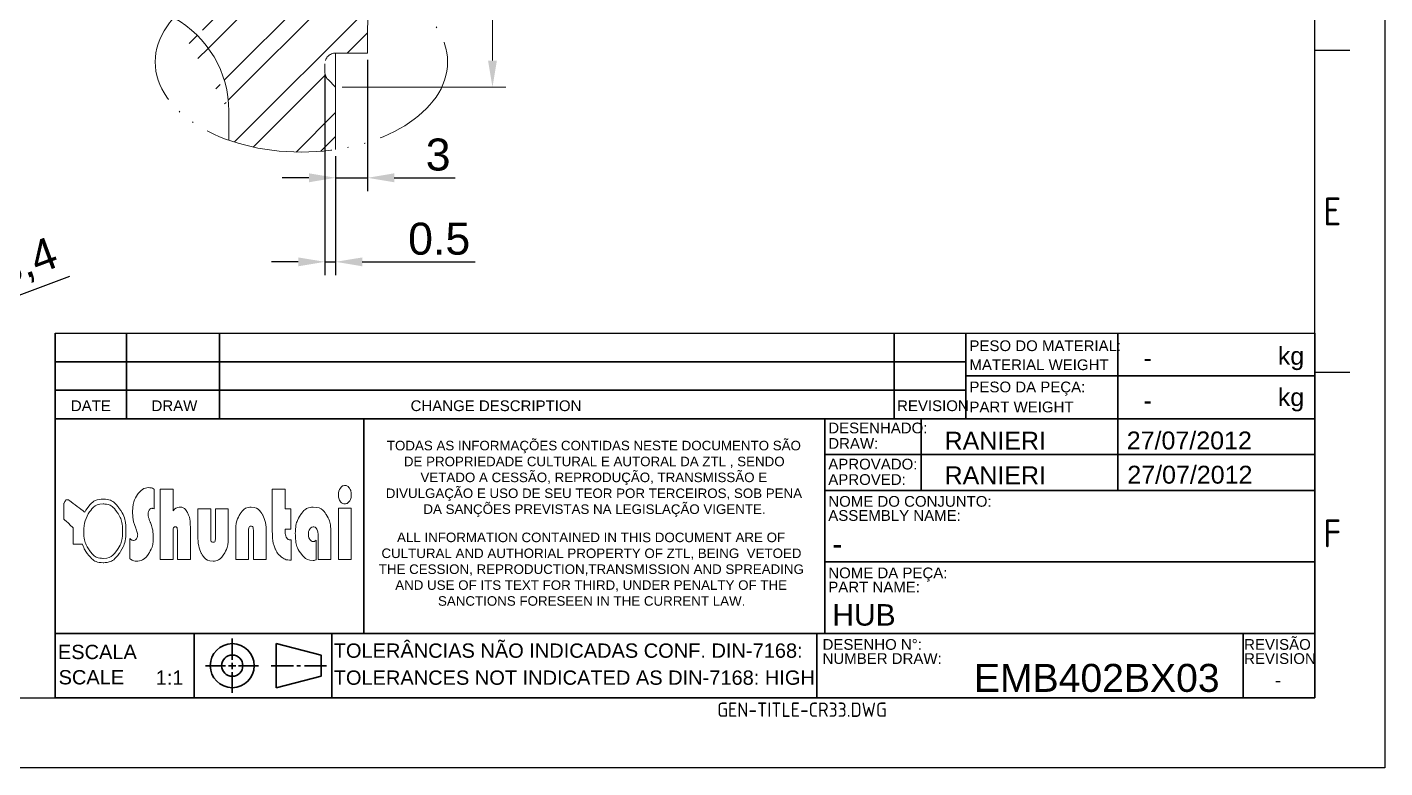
# Model space of a CAD drawing. Header units: millimetres. Extents: x 2509 to 2784, y 1162 to 1357.
# Drawn here: x 2657.2 to 2784.4, y 1162.2 to 1231.6 of the extents above; entities that cross this region are included whole.
import ezdxf
from ezdxf.enums import TextEntityAlignment as Align

# ---------------------------------------------------------------- set-up
doc = ezdxf.new("R2010")
doc.units = ezdxf.units.MM
for name, pattern in [('ACAD_ISO02W100', [15, 12, -3]), ('ACAD_ISO05W100', [33, 24, -3, 0, -3, 0, -3]), ('HIDDEN', [1.905, 1.27, -0.635])]:
    doc.linetypes.add(name, pattern=pattern)
for name, color, linetype, lineweight in [('AM_0', 7, 'Continuous', 20), ('AM_5', 3, 'Continuous', 15), ('AM_8', 40, 'ACAD_ISO02W100', 35), ('AM_BOR', 240, 'ACAD_ISO05W100', 20)]:
    doc.layers.add(name, color=color, linetype=linetype, lineweight=lineweight)
doc.styles.add('ACISOTS', font='isocp.shx', dxfattribs={"height": 1})
doc.styles.get("Standard").update_dxf_attribs({"font": 'arial.ttf'})
doc.dimstyles.new('ISO-25', dxfattribs={"dimtxt": 3, "dimasz": 2.5, "dimexe": 1.25, "dimexo": 0.625, "dimtad": 1, "dimtxsty": 'Standard', "dimcen": 2.5, "dimadec": 0, "dimazin": 0, "dimtfac": 1, "dimtmove": 0, "dimatfit": 3, "dimfxl": 1, "dimarcsym": 0})

# ---------------------------------------------------------------- blocks, each defined once
blk = doc.blocks.new('A3 ZTL')
for p, q in [((401.17, 9.78), (401.17, 280.82)), ((19.57, 9.78), (401.17, 9.78))]:
    blk.add_line(p, q)
at = {"layer": 'AM_BOR', "color": 135, "linetype": 'Continuous', "lineweight": 25}
for p, q in [((410.96, 290.61), (410.96, 0)), ((410.96, 0), (0, 0))]:
    blk.add_line(p, q, dxfattribs=at)
at = {"layer": 'AM_BOR', "color": 135, "lineweight": 25}
for p, q in [((406.07, 100.29), (401.17, 100.29)), ((406.07, 55.28), (401.17, 55.28))]:
    blk.add_line(p, q, dxfattribs=at)
at = {"layer": 'AM_BOR', "color": 135, "lineweight": 25, "style": 'ACISOTS'}
for s, p in [('E', (403.62, 77.79)), ('F', (403.62, 32.78))]:
    blk.add_text(s, height=3.91, dxfattribs=at).set_placement(p, align=Align.MIDDLE)
blk = doc.blocks.new('*D15')
at = {"layer": 'AM_5', "color": 0, "lineweight": -2, "transparency": 16777216}
for p, q in [((2685.06, 1227.19), (2685.06, 1208.38)), ((2686.06, 1219.53), (2686.06, 1208.38)), ((2682.56, 1209.63), (2680.06, 1209.63)), ((2685.06, 1209.63), (2686.06, 1209.63)), ((2688.56, 1209.63), (2699.13, 1209.63))]:
    blk.add_line(p, q, dxfattribs=at)
at = {"layer": 'AM_5', "color": 0, "transparency": 16777216}
for points in [[(2682.56, 1210.04), (2682.56, 1209.21), (2685.06, 1209.63)], [(2688.56, 1210.04), (2688.56, 1209.21), (2686.06, 1209.63)]]:
    blk.add_solid(points, dxfattribs=at)
at = {"layer": 'Defpoints', "color": 0, "transparency": 16777216}
for p in [(2685.06, 1227.81), (2686.06, 1220.15), (2686.06, 1209.63)]:
    blk.add_point(p, dxfattribs=at)
at = {"layer": 'AM_5', "color": 0, "transparency": 16777216, "insert": (2695.77, 1211.78), "char_height": 3, "attachment_point": 5}
blk.add_mtext('0.5', dxfattribs=at)
blk = doc.blocks.new('*D25')
at = {"layer": 'AM_5', "color": 0, "lineweight": -2, "transparency": 16777216}
for p, q in [((2661.13, 1208.24), (2641.36, 1200.87)), ((2617.09, 1191.83), (2639.01, 1200)), ((2614.74, 1190.96), (2612.4, 1190.09))]:
    blk.add_line(p, q, dxfattribs=at)
blk.add_arc((2628.05, 1195.92), 11.7, 14.3091, 26.0268, dxfattribs=at)
at = {"layer": 'AM_5', "color": 0, "transparency": 16777216}
for points in [[(2641.21, 1201.26), (2641.5, 1200.48), (2639.01, 1200)], [(2614.6, 1191.35), (2614.89, 1190.57), (2617.09, 1191.83)]]:
    blk.add_solid(points, dxfattribs=at)
at = {"layer": 'Defpoints', "color": 0, "transparency": 16777216}
for p in [(2639.01, 1200), (2617.09, 1191.83)]:
    blk.add_point(p, dxfattribs=at)
at = {"layer": 'AM_5', "color": 0, "transparency": 16777216, "insert": (2654.51, 1208.41), "char_height": 3, "attachment_point": 5, "rotation": 20.4305}
blk.add_mtext('∅23,4', dxfattribs=at)
blk = doc.blocks.new('*D28')
at = {"layer": 'AM_5', "color": 0, "lineweight": -2, "transparency": 16777216}
for p, q in [((2689.06, 1228.58), (2689.06, 1216.26)), ((2686.06, 1218.9), (2686.06, 1216.26)), ((2683.56, 1217.51), (2681.06, 1217.51)), ((2686.06, 1217.51), (2689.06, 1217.51)), ((2691.56, 1217.51), (2697.27, 1217.51))]:
    blk.add_line(p, q, dxfattribs=at)
at = {"layer": 'AM_5', "color": 0, "transparency": 16777216}
for points in [[(2683.56, 1217.93), (2683.56, 1217.09), (2686.06, 1217.51)], [(2691.56, 1217.93), (2691.56, 1217.09), (2689.06, 1217.51)]]:
    blk.add_solid(points, dxfattribs=at)
at = {"layer": 'Defpoints', "color": 0, "transparency": 16777216}
for p in [(2689.06, 1229.21), (2686.06, 1219.53), (2689.06, 1217.51)]:
    blk.add_point(p, dxfattribs=at)
at = {"layer": 'AM_5', "color": 0, "transparency": 16777216, "insert": (2695.67, 1219.67), "char_height": 3, "attachment_point": 5}
blk.add_mtext('3', dxfattribs=at)

msp = doc.modelspace()

# ---------------------------------------------------------------- hatches: boundary and pattern name
at = {"layer": 'AM_5'}
h = msp.add_hatch(dxfattribs=at)
h.set_pattern_fill('ANSI32', color=1, scale=0.5)
h.set_pattern_definition([(45, (-3.5093, 9.058), (-3.367596, 3.367596), []), (45, (-1.264, 9.058), (-3.367596, 3.367596), [])])
edge = h.paths.add_edge_path()
edge.add_line((2685.058, 1227.422), (2685.058, 1228.208))
edge.add_arc((2686.058, 1228.208), 1, 90, 180, ccw=False)
edge.add_line((2686.058, 1229.208), (2689.058, 1229.208))
edge.add_line((2689.058, 1229.208), (2689.058, 1231.537))
edge.add_arc((2701.058, 1231.537), 12, 159.84838, 180, ccw=False)
edge.add_ellipse((2682.855, 1228.378), major_axis=(-13.702, 0), ratio=0.6172185, start_angle=239.58476, end_angle=330.72064)
edge.add_arc((2666.058, 1223.767), 10, 0, 61.01392, ccw=False)
edge.add_line((2676.058, 1223.767), (2676.058, 1221.035))
edge.add_ellipse((2682.855, 1228.378), major_axis=(-13.702, 0), ratio=0.6172185, start_angle=60.25771, end_angle=103.51556)
edge.add_line((2686.058, 1220.155), (2686.058, 1226.008))
edge.add_line((2686.058, 1226.008), (2685.351, 1226.715))
edge.add_arc((2686.058, 1227.422), 1, 180, 225, ccw=False)

# ---------------------------------------------------------------- linework, layer by layer
at = {"color": 7, "linetype": 'Continuous', "lineweight": 15}
for p, q in [((2689.058, 1231.537), (2689.058, 1229.208)), ((2686.058, 1229.208), (2689.058, 1229.208)), ((2686.058, 1229.208), (2686.058, 1220.155)), ((2676.058, 1221.035), (2676.058, 1223.767))]:
    msp.add_line(p, q, dxfattribs=at)
at = {"linetype": 'Continuous'}
msp.add_line((2659.765, 1202.949), (2777.83, 1202.949), dxfattribs=at)
at = {"color": 7, "linetype": 'Continuous', "lineweight": 15}
for centre, radius, start, end in [((2701.058, 1231.537), 12, 159.84838, 180), ((2666.058, 1223.767), 10, 0, 61.01392)]:
    msp.add_arc(centre, radius, start, end, dxfattribs=at)
at = {"layer": 'AM_0'}
msp.add_line((2685.058, 1227.422), (2685.058, 1228.208), dxfattribs=at)
at = {"layer": 'AM_0', "color": 7, "linetype": 'HIDDEN', "lineweight": 0}
msp.add_line((2686.058, 1226.008), (2685.351, 1226.715), dxfattribs=at)
for centre, start, end in [((2686.058, 1228.208), 90, 180), ((2686.058, 1227.422), 180, 225)]:
    msp.add_arc(centre, 1, start, end, dxfattribs=at)
at = {"layer": 'AM_0', "color": 7, "lineweight": 20}
for points, knots in [([(2668.53, 1188.452), (2668.123, 1188.452), (2667.775, 1188.226), (2667.479, 1187.783), (2667.479, 1187.783), (2667.183, 1187.33), (2667.038, 1186.798), (2667.038, 1186.188), (2667.038, 1186.188), (2667.038, 1185.666), (2667.137, 1185.154), (2667.328, 1184.642), (2667.328, 1184.642), (2667.452, 1184.317), (2667.512, 1184.111), (2667.512, 1184.012), (2667.512, 1184.012), (2667.512, 1183.865), (2667.472, 1183.746), (2667.4, 1183.648), (2667.4, 1183.648), (2667.321, 1183.549), (2667.229, 1183.5), (2667.111, 1183.5), (2667.111, 1183.5), (2667.019, 1183.5), (2666.907, 1183.559), (2666.782, 1183.677), (2666.782, 1183.677), (2666.782, 1183.677), (2666.782, 1181.777), (2666.782, 1181.777), (2666.782, 1181.777), (2666.986, 1181.63), (2667.196, 1181.561), (2667.406, 1181.561), (2667.406, 1181.561), (2667.84, 1181.561), (2668.215, 1181.777), (2668.517, 1182.22), (2668.517, 1182.22), (2668.82, 1182.663), (2668.971, 1183.205), (2668.971, 1183.845), (2668.971, 1183.845), (2668.971, 1184.278), (2668.879, 1184.731), (2668.701, 1185.194), (2668.701, 1185.194), (2668.701, 1185.194), (2668.603, 1185.459), (2668.603, 1185.459), (2668.603, 1185.459), (2668.524, 1185.656), (2668.484, 1185.824), (2668.484, 1185.952), (2668.484, 1185.952), (2668.484, 1186.109), (2668.517, 1186.237), (2668.59, 1186.346), (2668.59, 1186.346), (2668.662, 1186.454), (2668.747, 1186.513), (2668.846, 1186.513), (2668.846, 1186.513), (2668.898, 1186.513), (2668.971, 1186.493), (2669.063, 1186.454), (2669.063, 1186.454), (2669.063, 1186.454), (2669.063, 1188.324), (2669.063, 1188.324), (2669.063, 1188.324), (2668.892, 1188.413), (2668.714, 1188.452), (2668.53, 1188.452), (2668.53, 1188.452), (2668.53, 1188.452), (2668.53, 1188.452), (2668.53, 1188.452)], [0, 0, 0, 0, 0.047619, 0.047619, 0.047619, 0.0714286, 0.0952381, 0.0952381, 0.0952381, 0.1190476, 0.1428571, 0.1428571, 0.1428571, 0.1666667, 0.1904762, 0.1904762, 0.1904762, 0.2142857, 0.2380952, 0.2380952, 0.2380952, 0.2619048, 0.2857143, 0.2857143, 0.2857143, 0.3095238, 0.3333333, 0.3333333, 0.3333333, 0.3571429, 0.3809524, 0.3809524, 0.3809524, 0.4047619, 0.4285714, 0.4285714, 0.4285714, 0.452381, 0.4761905, 0.4761905, 0.4761905, 0.5, 0.5238095, 0.5238095, 0.5238095, 0.547619, 0.5714286, 0.5714286, 0.5714286, 0.5952381, 0.6190476, 0.6190476, 0.6190476, 0.6428571, 0.6666667, 0.6666667, 0.6666667, 0.6904762, 0.7142857, 0.7142857, 0.7142857, 0.7380952, 0.7619048, 0.7619048, 0.7619048, 0.7857143, 0.8095238, 0.8095238, 0.8095238, 0.8333333, 0.8571429, 0.8571429, 0.8571429, 0.8809524, 0.9047619, 0.9047619, 0.9047619, 0.952381, 1, 1, 1, 1]), ([(2686.506, 1188.403), (2686.388, 1188.226), (2686.329, 1188.029), (2686.329, 1187.793), (2686.329, 1187.793), (2686.329, 1187.547), (2686.388, 1187.34), (2686.5, 1187.173), (2686.5, 1187.173), (2686.611, 1187.015), (2686.756, 1186.936), (2686.933, 1186.936), (2686.933, 1186.936), (2687.104, 1186.936), (2687.249, 1187.015), (2687.361, 1187.173), (2687.361, 1187.173), (2687.472, 1187.34), (2687.531, 1187.547), (2687.531, 1187.793), (2687.531, 1187.793), (2687.531, 1188.029), (2687.472, 1188.226), (2687.354, 1188.403), (2687.354, 1188.403), (2687.236, 1188.57), (2687.091, 1188.659), (2686.933, 1188.659), (2686.933, 1188.659), (2686.769, 1188.659), (2686.624, 1188.57), (2686.506, 1188.403), (2686.506, 1188.403), (2686.506, 1188.403), (2686.506, 1188.403), (2686.506, 1188.403)], [0, 0, 0, 0, 0.1, 0.1, 0.1, 0.15, 0.2, 0.2, 0.2, 0.25, 0.3, 0.3, 0.3, 0.35, 0.4, 0.4, 0.4, 0.45, 0.5, 0.5, 0.5, 0.55, 0.6, 0.6, 0.6, 0.65, 0.7, 0.7, 0.7, 0.75, 0.8, 0.8, 0.8, 0.9, 1, 1, 1, 1]), ([(2661.034, 1187.309), (2661.034, 1187.309), (2660.777, 1187.309), (2660.777, 1187.309), (2660.777, 1187.309), (2660.777, 1187.309), (2660.602, 1186.982), (2660.602, 1186.982), (2660.602, 1186.982), (2660.602, 1186.982), (2660.602, 1185.499), (2660.602, 1185.499), (2660.602, 1185.499), (2660.602, 1185.499), (2661.475, 1184.682), (2661.475, 1184.682), (2661.475, 1184.682), (2661.475, 1184.682), (2661.475, 1183.152), (2661.475, 1183.152), (2661.475, 1183.152), (2661.475, 1183.152), (2662.34, 1183.152), (2662.34, 1183.152), (2662.34, 1183.152), (2662.44, 1182.837), (2662.59, 1182.545), (2662.773, 1182.289), (2662.773, 1182.289), (2663.197, 1181.705), (2663.704, 1181.413), (2664.286, 1181.413), (2664.286, 1181.413), (2664.877, 1181.413), (2665.376, 1181.705), (2665.792, 1182.289), (2665.792, 1182.289), (2666.208, 1182.872), (2666.415, 1183.573), (2666.415, 1184.39), (2666.415, 1184.39), (2666.415, 1185.219), (2666.208, 1185.92), (2665.792, 1186.503), (2665.792, 1186.503), (2665.376, 1187.087), (2664.877, 1187.379), (2664.286, 1187.379), (2664.286, 1187.379), (2663.704, 1187.379), (2663.197, 1187.087), (2662.773, 1186.503), (2662.773, 1186.503), (2662.689, 1186.387), (2662.623, 1186.258), (2662.556, 1186.141), (2662.556, 1186.141), (2662.556, 1186.141), (2661.034, 1187.309), (2661.034, 1187.309)], [0, 0, 0, 0, 0.0625, 0.0625, 0.0625, 0.09375, 0.125, 0.125, 0.125, 0.15625, 0.1875, 0.1875, 0.1875, 0.21875, 0.25, 0.25, 0.25, 0.28125, 0.3125, 0.3125, 0.3125, 0.34375, 0.375, 0.375, 0.375, 0.40625, 0.4375, 0.4375, 0.4375, 0.46875, 0.5, 0.5, 0.5, 0.53125, 0.5625, 0.5625, 0.5625, 0.59375, 0.625, 0.625, 0.625, 0.65625, 0.6875, 0.6875, 0.6875, 0.71875, 0.75, 0.75, 0.75, 0.78125, 0.8125, 0.8125, 0.8125, 0.84375, 0.875, 0.875, 0.875, 0.9375, 1, 1, 1, 1]), ([(2669.635, 1188.295), (2669.635, 1188.295), (2669.635, 1181.728), (2669.635, 1181.728), (2669.635, 1181.728), (2669.635, 1181.728), (2670.837, 1181.728), (2670.837, 1181.728), (2670.837, 1181.728), (2670.837, 1181.728), (2670.837, 1184.337), (2670.837, 1184.337), (2670.837, 1184.337), (2670.837, 1184.632), (2670.903, 1184.78), (2671.034, 1184.78), (2671.034, 1184.78), (2671.12, 1184.78), (2671.172, 1184.741), (2671.205, 1184.672), (2671.205, 1184.672), (2671.232, 1184.603), (2671.245, 1184.465), (2671.245, 1184.258), (2671.245, 1184.258), (2671.245, 1184.258), (2671.245, 1181.728), (2671.245, 1181.728), (2671.245, 1181.728), (2671.245, 1181.728), (2672.448, 1181.728), (2672.448, 1181.728), (2672.448, 1181.728), (2672.448, 1181.728), (2672.448, 1184.77), (2672.448, 1184.77), (2672.448, 1184.77), (2672.448, 1185.331), (2672.356, 1185.784), (2672.178, 1186.119), (2672.178, 1186.119), (2671.994, 1186.454), (2671.751, 1186.621), (2671.449, 1186.621), (2671.449, 1186.621), (2671.245, 1186.621), (2671.041, 1186.513), (2670.837, 1186.286), (2670.837, 1186.286), (2670.837, 1186.286), (2670.837, 1188.295), (2670.837, 1188.295), (2670.837, 1188.295), (2670.837, 1188.295), (2669.635, 1188.295), (2669.635, 1188.295)], [0, 0, 0, 0, 0.0666667, 0.0666667, 0.0666667, 0.1, 0.1333333, 0.1333333, 0.1333333, 0.1666667, 0.2, 0.2, 0.2, 0.2333333, 0.2666667, 0.2666667, 0.2666667, 0.3, 0.3333333, 0.3333333, 0.3333333, 0.3666667, 0.4, 0.4, 0.4, 0.4333333, 0.4666667, 0.4666667, 0.4666667, 0.5, 0.5333333, 0.5333333, 0.5333333, 0.5666667, 0.6, 0.6, 0.6, 0.6333333, 0.6666667, 0.6666667, 0.6666667, 0.7, 0.7333333, 0.7333333, 0.7333333, 0.7666667, 0.8, 0.8, 0.8, 0.8333333, 0.8666667, 0.8666667, 0.8666667, 0.9333333, 1, 1, 1, 1]), ([(2680.131, 1188.295), (2680.131, 1188.295), (2680.131, 1184.357), (2680.131, 1184.357), (2680.131, 1184.357), (2680.131, 1183.668), (2680.223, 1183.126), (2680.407, 1182.713), (2680.407, 1182.713), (2680.551, 1182.388), (2680.742, 1182.132), (2680.985, 1181.945), (2680.985, 1181.945), (2681.228, 1181.758), (2681.485, 1181.659), (2681.754, 1181.659), (2681.754, 1181.659), (2681.787, 1181.659), (2681.833, 1181.659), (2681.892, 1181.659), (2681.892, 1181.659), (2681.892, 1181.659), (2681.892, 1183.549), (2681.892, 1183.549), (2681.892, 1183.549), (2681.682, 1183.549), (2681.531, 1183.618), (2681.452, 1183.766), (2681.452, 1183.766), (2681.373, 1183.914), (2681.334, 1184.17), (2681.334, 1184.554), (2681.334, 1184.554), (2681.334, 1184.554), (2681.872, 1184.554), (2681.872, 1184.554), (2681.872, 1184.554), (2681.872, 1184.554), (2681.872, 1186.454), (2681.872, 1186.454), (2681.872, 1186.454), (2681.872, 1186.454), (2681.334, 1186.454), (2681.334, 1186.454), (2681.334, 1186.454), (2681.334, 1186.454), (2681.334, 1188.295), (2681.334, 1188.295), (2681.334, 1188.295), (2681.334, 1188.295), (2680.131, 1188.295), (2680.131, 1188.295)], [0, 0, 0, 0, 0.0714286, 0.0714286, 0.0714286, 0.1071429, 0.1428571, 0.1428571, 0.1428571, 0.1785714, 0.2142857, 0.2142857, 0.2142857, 0.25, 0.2857143, 0.2857143, 0.2857143, 0.3214286, 0.3571429, 0.3571429, 0.3571429, 0.3928571, 0.4285714, 0.4285714, 0.4285714, 0.4642857, 0.5, 0.5, 0.5, 0.5357143, 0.5714286, 0.5714286, 0.5714286, 0.6071429, 0.6428571, 0.6428571, 0.6428571, 0.6785714, 0.7142857, 0.7142857, 0.7142857, 0.75, 0.7857143, 0.7857143, 0.7857143, 0.8214286, 0.8571429, 0.8571429, 0.8571429, 0.9285714, 1, 1, 1, 1]), ([(2662.465, 1184.378), (2662.465, 1185.079), (2662.648, 1185.674), (2662.997, 1186.176), (2662.997, 1186.176), (2663.346, 1186.667), (2663.779, 1186.924), (2664.286, 1186.924), (2664.286, 1186.924), (2664.785, 1186.924), (2665.218, 1186.667), (2665.567, 1186.176), (2665.567, 1186.176), (2665.925, 1185.674), (2666.099, 1185.079), (2666.099, 1184.378), (2666.099, 1184.378), (2666.099, 1183.666), (2665.925, 1183.059), (2665.567, 1182.569), (2665.567, 1182.569), (2665.218, 1182.067), (2664.785, 1181.822), (2664.286, 1181.822), (2664.286, 1181.822), (2663.779, 1181.822), (2663.346, 1182.067), (2662.997, 1182.569), (2662.997, 1182.569), (2662.648, 1183.059), (2662.465, 1183.666), (2662.465, 1184.378)], [0, 0, 0, 0, 0.1111111, 0.1111111, 0.1111111, 0.1666667, 0.2222222, 0.2222222, 0.2222222, 0.2777778, 0.3333333, 0.3333333, 0.3333333, 0.3888889, 0.4444444, 0.4444444, 0.4444444, 0.5, 0.5555556, 0.5555556, 0.5555556, 0.6111111, 0.6666667, 0.6666667, 0.6666667, 0.7222222, 0.7777778, 0.7777778, 0.7777778, 0.8888889, 1, 1, 1, 1]), ([(2673.151, 1183.924), (2673.151, 1183.234), (2673.256, 1182.693), (2673.473, 1182.309), (2673.473, 1182.309), (2673.755, 1181.807), (2674.117, 1181.561), (2674.577, 1181.561), (2674.577, 1181.561), (2674.978, 1181.561), (2675.313, 1181.777), (2675.589, 1182.201), (2675.589, 1182.201), (2675.865, 1182.634), (2676.003, 1183.156), (2676.003, 1183.786), (2676.003, 1183.786), (2676.003, 1183.786), (2676.003, 1186.454), (2676.003, 1186.454), (2676.003, 1186.454), (2676.003, 1186.454), (2674.801, 1186.454), (2674.801, 1186.454), (2674.801, 1186.454), (2674.801, 1186.454), (2674.801, 1183.746), (2674.801, 1183.746), (2674.801, 1183.746), (2674.801, 1183.471), (2674.728, 1183.333), (2674.577, 1183.333), (2674.577, 1183.333), (2674.426, 1183.333), (2674.354, 1183.471), (2674.354, 1183.746), (2674.354, 1183.746), (2674.354, 1183.746), (2674.354, 1186.454), (2674.354, 1186.454), (2674.354, 1186.454), (2674.354, 1186.454), (2673.151, 1186.454), (2673.151, 1186.454), (2673.151, 1186.454), (2673.151, 1186.454), (2673.151, 1183.924), (2673.151, 1183.924)], [0, 0, 0, 0, 0.0769231, 0.0769231, 0.0769231, 0.1153846, 0.1538462, 0.1538462, 0.1538462, 0.1923077, 0.2307692, 0.2307692, 0.2307692, 0.2692308, 0.3076923, 0.3076923, 0.3076923, 0.3461538, 0.3846154, 0.3846154, 0.3846154, 0.4230769, 0.4615385, 0.4615385, 0.4615385, 0.5, 0.5384615, 0.5384615, 0.5384615, 0.5769231, 0.6153846, 0.6153846, 0.6153846, 0.6538462, 0.6923077, 0.6923077, 0.6923077, 0.7307692, 0.7692308, 0.7692308, 0.7692308, 0.8076923, 0.8461538, 0.8461538, 0.8461538, 0.9230769, 1, 1, 1, 1]), ([(2679.559, 1184.258), (2679.559, 1184.947), (2679.454, 1185.489), (2679.237, 1185.873), (2679.237, 1185.873), (2678.961, 1186.375), (2678.593, 1186.621), (2678.133, 1186.621), (2678.133, 1186.621), (2677.732, 1186.621), (2677.397, 1186.405), (2677.121, 1185.981), (2677.121, 1185.981), (2676.845, 1185.548), (2676.707, 1185.026), (2676.707, 1184.406), (2676.707, 1184.406), (2676.707, 1184.406), (2676.707, 1181.728), (2676.707, 1181.728), (2676.707, 1181.728), (2676.707, 1181.728), (2677.909, 1181.728), (2677.909, 1181.728), (2677.909, 1181.728), (2677.909, 1181.728), (2677.909, 1184.436), (2677.909, 1184.436), (2677.909, 1184.436), (2677.909, 1184.711), (2677.982, 1184.849), (2678.133, 1184.849), (2678.133, 1184.849), (2678.284, 1184.849), (2678.356, 1184.711), (2678.356, 1184.436), (2678.356, 1184.436), (2678.356, 1184.436), (2678.356, 1181.728), (2678.356, 1181.728), (2678.356, 1181.728), (2678.356, 1181.728), (2679.559, 1181.728), (2679.559, 1181.728), (2679.559, 1181.728), (2679.559, 1181.728), (2679.559, 1184.258), (2679.559, 1184.258)], [0, 0, 0, 0, 0.0769231, 0.0769231, 0.0769231, 0.1153846, 0.1538462, 0.1538462, 0.1538462, 0.1923077, 0.2307692, 0.2307692, 0.2307692, 0.2692308, 0.3076923, 0.3076923, 0.3076923, 0.3461538, 0.3846154, 0.3846154, 0.3846154, 0.4230769, 0.4615385, 0.4615385, 0.4615385, 0.5, 0.5384615, 0.5384615, 0.5384615, 0.5769231, 0.6153846, 0.6153846, 0.6153846, 0.6538462, 0.6923077, 0.6923077, 0.6923077, 0.7307692, 0.7692308, 0.7692308, 0.7692308, 0.8076923, 0.8461538, 0.8461538, 0.8461538, 0.9230769, 1, 1, 1, 1]), ([(2683.949, 1183.402), (2683.825, 1183.402), (2683.719, 1183.471), (2683.634, 1183.599), (2683.634, 1183.599), (2683.549, 1183.727), (2683.509, 1183.884), (2683.509, 1184.081), (2683.509, 1184.081), (2683.509, 1184.268), (2683.555, 1184.436), (2683.647, 1184.573), (2683.647, 1184.573), (2683.739, 1184.711), (2683.844, 1184.78), (2683.969, 1184.78), (2683.969, 1184.78), (2684.107, 1184.78), (2684.219, 1184.701), (2684.298, 1184.554), (2684.298, 1184.554), (2684.383, 1184.406), (2684.423, 1184.199), (2684.423, 1183.953), (2684.423, 1183.953), (2684.423, 1183.953), (2684.423, 1181.728), (2684.423, 1181.728), (2684.423, 1181.728), (2684.423, 1181.728), (2685.625, 1181.728), (2685.625, 1181.728), (2685.625, 1181.728), (2685.625, 1181.728), (2685.625, 1184.081), (2685.625, 1184.081), (2685.625, 1184.081), (2685.625, 1184.869), (2685.474, 1185.489), (2685.178, 1185.942), (2685.178, 1185.942), (2684.883, 1186.395), (2684.469, 1186.621), (2683.956, 1186.621), (2683.956, 1186.621), (2683.489, 1186.621), (2683.095, 1186.375), (2682.773, 1185.893), (2682.773, 1185.893), (2682.451, 1185.41), (2682.287, 1184.82), (2682.287, 1184.13), (2682.287, 1184.13), (2682.287, 1183.412), (2682.444, 1182.811), (2682.766, 1182.339), (2682.766, 1182.339), (2683.088, 1181.866), (2683.489, 1181.63), (2683.969, 1181.63), (2683.969, 1181.63), (2684.048, 1181.63), (2684.14, 1181.64), (2684.239, 1181.669), (2684.239, 1181.669), (2684.239, 1181.669), (2684.239, 1183.53), (2684.239, 1183.53), (2684.239, 1183.53), (2684.147, 1183.441), (2684.055, 1183.402), (2683.949, 1183.402), (2683.949, 1183.402), (2683.949, 1183.402), (2683.949, 1183.402), (2683.949, 1183.402)], [0, 0, 0, 0, 0.05, 0.05, 0.05, 0.075, 0.1, 0.1, 0.1, 0.125, 0.15, 0.15, 0.15, 0.175, 0.2, 0.2, 0.2, 0.225, 0.25, 0.25, 0.25, 0.275, 0.3, 0.3, 0.3, 0.325, 0.35, 0.35, 0.35, 0.375, 0.4, 0.4, 0.4, 0.425, 0.45, 0.45, 0.45, 0.475, 0.5, 0.5, 0.5, 0.525, 0.55, 0.55, 0.55, 0.575, 0.6, 0.6, 0.6, 0.625, 0.65, 0.65, 0.65, 0.675, 0.7, 0.7, 0.7, 0.725, 0.75, 0.75, 0.75, 0.775, 0.8, 0.8, 0.8, 0.825, 0.85, 0.85, 0.85, 0.875, 0.9, 0.9, 0.9, 0.95, 1, 1, 1, 1]), ([(2686.322, 1186.523), (2686.322, 1186.523), (2686.322, 1181.728), (2686.322, 1181.728), (2686.322, 1181.728), (2686.322, 1181.728), (2687.525, 1181.728), (2687.525, 1181.728), (2687.525, 1181.728), (2687.525, 1181.728), (2687.525, 1186.523), (2687.525, 1186.523), (2687.525, 1186.523), (2687.525, 1186.523), (2686.322, 1186.523), (2686.322, 1186.523)], [0, 0, 0, 0, 0.2, 0.2, 0.2, 0.3, 0.4, 0.4, 0.4, 0.5, 0.6, 0.6, 0.6, 0.8, 1, 1, 1, 1])]:
    msp.add_open_spline(points, degree=3, knots=knots, dxfattribs=at)
at = {"layer": 'AM_5'}
for p, q in [((2700.764, 1228.508), (2700.764, 1246.803)), ((2686.683, 1226.008), (2702.014, 1226.008))]:
    msp.add_line(p, q, dxfattribs=at)
msp.add_solid([(2700.347, 1228.508), (2701.181, 1228.508), (2700.764, 1226.008)], dxfattribs=at)
at = {"layer": 'AM_8', "color": 0, "linetype": 'Continuous'}
for p, q in [((2659.765, 1202.949), (2659.765, 1168.737)), ((2666.473, 1202.949), (2666.473, 1194.899)), ((2675.194, 1202.949), (2675.194, 1194.899)), ((2738.417, 1202.949), (2738.417, 1194.899)), ((2745.126, 1194.899), (2745.126, 1202.949)), ((2759.382, 1202.949), (2759.382, 1198.924)), ((2777.83, 1168.737), (2777.83, 1202.949)), ((2745.126, 1200.266), (2659.765, 1200.266)), ((2745.126, 1198.924), (2777.83, 1198.924)), ((2759.382, 1198.924), (2759.382, 1194.899)), ((2659.765, 1197.583), (2745.126, 1197.583)), ((2659.765, 1194.899), (2730.872, 1194.899)), ((2688.709, 1194.899), (2688.709, 1174.775)), ((2730.872, 1194.899), (2777.83, 1194.899)), ((2731.896, 1194.899), (2731.896, 1182.154)), ((2740.934, 1194.899), (2740.934, 1188.191)), ((2759.382, 1194.899), (2759.382, 1188.191)), ((2731.896, 1191.545), (2777.83, 1191.545)), ((2731.896, 1188.191), (2777.83, 1188.191)), ((2731.896, 1182.154), (2731.896, 1174.775)), ((2731.896, 1181.483), (2777.83, 1181.483)), ((2730.872, 1174.775), (2659.765, 1174.775)), ((2689.523, 1174.775), (2659.765, 1174.775)), ((2672.802, 1174.775), (2672.802, 1168.737)), ((2685.72, 1174.775), (2685.72, 1168.737)), ((2730.872, 1174.775), (2771.121, 1174.775)), ((2731.151, 1168.737), (2731.151, 1174.775)), ((2777.83, 1174.775), (2771.121, 1174.775)), ((2771.121, 1174.775), (2771.121, 1168.737)), ((2676.376, 1174.291), (2676.376, 1172.3)), ((2684.716, 1172.751), (2680.496, 1173.821)), ((2680.496, 1173.821), (2680.496, 1169.691)), ((2676.376, 1172.023), (2676.376, 1171.429)), ((2684.716, 1172.751), (2684.716, 1170.761)), ((2673.854, 1171.756), (2675.748, 1171.756)), ((2676.035, 1171.756), (2676.701, 1171.756)), ((2676.376, 1171.162), (2676.376, 1169.221)), ((2676.958, 1171.756), (2678.84, 1171.756)), ((2680.036, 1171.756), (2682.111, 1171.756)), ((2684.716, 1170.761), (2680.496, 1169.691)), ((2682.43, 1171.756), (2682.764, 1171.756)), ((2683.15, 1171.756), (2685.205, 1171.756)), ((2659.765, 1168.737), (2777.83, 1168.737))]:
    msp.add_line(p, q, dxfattribs=at)
for radius in [2.065, 0.995]:
    msp.add_circle((2676.376, 1171.756), radius, dxfattribs=at)
at = {"layer": 'AM_BOR', "ltscale": 0.5}
msp.add_ellipse((2682.855, 1228.378), major_axis=(-13.702, 0), ratio=0.6172185, dxfattribs=at)

# ---------------------------------------------------------------- block references
at = {"linetype": 'ByBlock', "lineweight": 0, "xscale": 0.6708240000000001, "yscale": 0.6708240000000001, "zscale": 0.6708240000000001}
msp.add_blockref('A3 ZTL', (2508.712, 1162.173), dxfattribs=at)

# ---------------------------------------------------------------- texts
at = {"color": 0, "linetype": 'Continuous', "char_height": 0.89443, "attachment_point": 1}
for s, width, insert in [('\\pi0.63469;TODAS AS INFORMAÇÕES CONTIDAS NESTE DOCUMENTO SÃO \\P\\pi2.2286;DE PROPRIEDADE CULTURAL E AUTORAL DA ZTL , SENDO \\P\\pi3.7856;VETADO A CESSÃO, REPRODUÇÃO, TRANSMISSÃO E \\P\\pi0.53311;DIVULGAÇÃO E USO DE SEU TEOR POR TERCEIROS, SOB PENA \\P\\pi4.0587;DA SANÇÕES PREVISTAS NA LEGISLAÇÃO VIGENTE.', 39.99231, (2690.23, 1192.845)), ('\\pi2.0851;ALL INFORMATION CONTAINED IN THIS DOCUMENT ARE OF \\P\\pi0.62628;CULTURAL AND AUTHORIAL PROPERTY OF ZTL, BEING  VETOED \\P\\pi0.37338;THE CESSION, REPRODUCTION,TRANSMISSION AND SPREADING \\P\\pi1.9161;AND USE OF ITS TEXT FOR THIRD, UNDER PENALTY OF THE \\P\\pi5.9218;SANCTIONS FORESEEN IN THE CURRENT LAW.', 40.48981, (2689.733, 1184.235))]:
    msp.add_mtext_dynamic_manual_height_columns(s, width=width, gutter_width=12.5, heights=[0], dxfattribs=dict(at, insert=insert))
at = {"layer": 'AM_8', "color": 0, "linetype": 'Continuous'}
for s, height, p in [('PESO DO MATERIAL:', 1.00624, (2745.463, 1201.257)), ('kg', 1.6771, (2774.363, 1199.971)), ('MATERIAL WEIGHT', 1.00624, (2745.463, 1199.475)), ('PESO DA PEÇA:', 1.00624, (2745.463, 1197.39)), ('kg', 1.6771, (2774.363, 1196.102)), ('DATE', 1.0062, (2661.251, 1195.63)), ('DRAW', 1.0062, (2668.81, 1195.63)), ('CHANGE DESCRIPTION', 1.00624, (2693.089, 1195.63)), ('REVISION', 1.0062, (2738.683, 1195.63)), ('PART WEIGHT', 1.00624, (2745.463, 1195.512)), ('DESENHADO:', 1.0062, (2732.234, 1193.545)), ('DRAW:', 1.0062, (2732.234, 1192.097)), ('APROVADO:', 1.0062, (2732.234, 1190.156)), ('APROVED:', 1.0062, (2732.234, 1188.709)), ('NOME DO CONJUNTO:', 1.00624, (2732.234, 1186.661)), ('ASSEMBLY NAME:', 1.00624, (2732.234, 1185.336)), ('NOME DA PEÇA:', 1.00624, (2732.234, 1179.953)), ('PART NAME:', 1.0062, (2732.234, 1178.628)), ('REVISÃO', 1.0062, (2771.206, 1173.245)), ('ESCALA', 1.3416, (2660.038, 1172.372)), ('TOLERÂNCIAS NÃO INDICADAS CONF. DIN-7168:', 1.34165, (2685.886, 1172.497)), ('DESENHO N%%d:', 1.00624, (2731.699, 1173.245)), ('NUMBER DRAW:', 1.00624, (2731.699, 1171.92)), ('REVISION', 1.0062, (2771.206, 1171.92)), ('SCALE', 1.3416, (2660.101, 1170.001)), ('1:1', 1.3416, (2669.197, 1169.964)), ('TOLERANCES NOT INDICATED AS DIN-7168: HIGH', 1.34165, (2685.886, 1169.964))]:
    msp.add_text(s, height=height, dxfattribs=at).set_placement(p)
for p in [(2761.771, 1200.62), (2761.771, 1196.628)]:
    msp.add_attdef('-', text='', height=1.677, dxfattribs=at).set_placement(p, align=Align.MIDDLE_LEFT)
for tag, p, height in [('RANIERI', (2743.134, 1192.018), 1.677), ('27/07/2012', (2760.206, 1192.038), 1.677), ('RANIERI', (2743.133, 1188.773), 1.677), ('27/07/2012', (2760.26, 1188.828), 1.677), ('-', (2732.613, 1182.17), 2.012), ('HUB', (2732.613, 1175.513), 2.012), ('EMB402BX03', (2745.883, 1169.299), 2.624)]:
    msp.add_attdef(tag, p, '', height=height, dxfattribs=at)
msp.add_attdef('-', text='', height=1.312, dxfattribs=at).set_placement((2774.381, 1170.407), align=Align.MIDDLE_CENTER)
at = {"layer": 'AM_8', "color": 0, "linetype": 'Continuous', "style": 'ACISOTS'}
msp.add_attdef('GEN-TITLE-CR33.DWG', (2721.818, 1166.957), '', height=1.342, dxfattribs=at)

# ---------------------------------------------------------------- dimensions: what is measured, and where the dimension line sits
at = {"layer": 'AM_5'}
dim = msp.add_linear_dim(base=(2689.058, 1217.511), p1=(2686.058, 1219.53), p2=(2689.058, 1229.208), dimstyle='ISO-25', dxfattribs=at)
dim.commit()
dim.dimension.update_dxf_attribs({"geometry": '*D28', "text_midpoint": (2695.665, 1219.669)})
dim = msp.add_linear_dim(base=(2686.058, 1209.627), p1=(2685.058, 1227.815), p2=(2686.058, 1220.155), text='0.5', dimstyle='ISO-25', dxfattribs=at)
dim.commit()
dim.dimension.update_dxf_attribs({"geometry": '*D15', "text_midpoint": (2695.765, 1209.627), "dimtype": 160})
dim = msp.add_diameter_dim_2p(p1=(2617.087, 1191.832), p2=(2639.015, 1200.001), dimstyle='ISO-25', dxfattribs=at)
dim.commit()
dim.dimension.update_dxf_attribs({"geometry": '*D25', "text_midpoint": (2655.37, 1206.093), "dimtype": 163})

doc.saveas('drawing.dxf')
